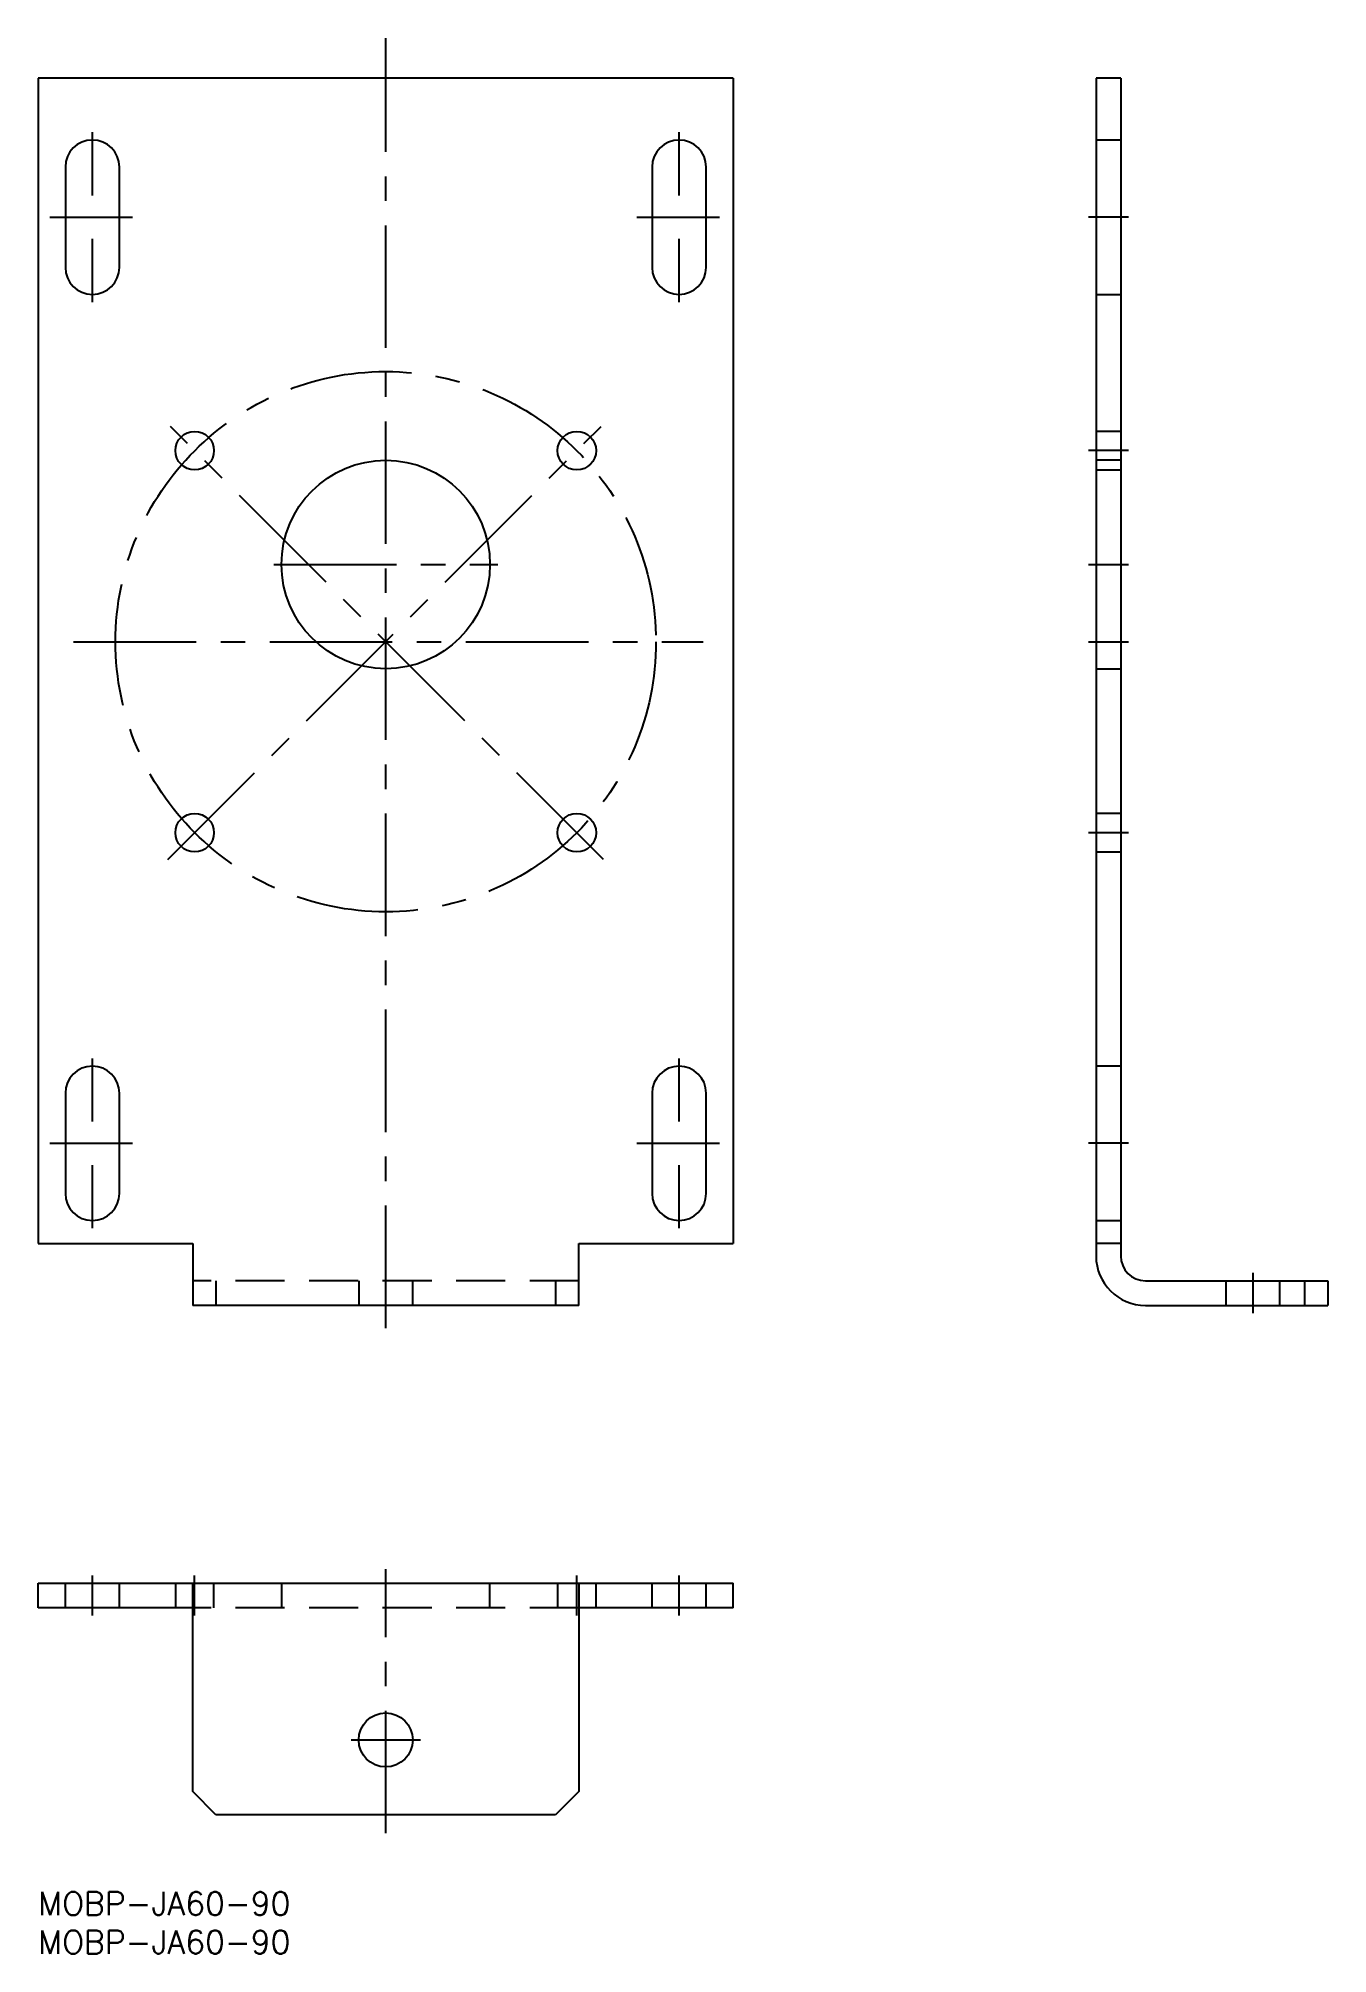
# Model space of a CAD drawing. Extents: x 0 to 167, y -8 to 240.
import ezdxf

# ---------------------------------------------------------------- set-up
doc = ezdxf.new("R2010")
doc.units = 0
doc.header["$LTSCALE"] = 0.5
doc.linetypes.add('CENTER', pattern=[50.8, 31.75, -6.35, 6.35, -6.35])
doc.linetypes.add('DASHED', pattern=[19.05, 12.7, -6.35])
for name, color, linetype in [('MSM_CENTER', 1, 'CENTER'), ('MSM_CONTINUOUS', 7, 'CONTINUOUS'), ('MSM_DASHED', 4, 'DASHED'), ('MSM_PART_NUMBER', 7, 'CONTINUOUS')]:
    doc.layers.add(name, color=color, linetype=linetype)
doc.styles.get("Standard").update_dxf_attribs({"font": 'txt.shx', "height": 3, "bigfont": 'bigfont.shx'})

msp = doc.modelspace()

# ---------------------------------------------------------------- linework, layer by layer
at = {"layer": 'MSM_CENTER'}
for p, q in [((45, 73.06), (45, 240.18)), ((7, 219.82), (7, 228)), ((83, 219.82), (83, 228)), ((1.5, 217), (12.21, 217)), ((77.5, 217), (88.21, 217)), ((141.2, 217), (136, 217)), ((7, 206), (7, 214.18)), ((83, 206), (83, 214.18)), ((16.78, 133.78), (72.9, 189.9)), ((73.22, 133.78), (17.1, 189.9)), ((141.2, 186.75), (136, 186.75)), ((30.5, 172), (59.5, 172)), ((136, 172), (141.2, 172)), ((4.57, 162), (86.12, 162)), ((136, 162), (141.2, 162)), ((141.2, 137.25), (136, 137.25)), ((7, 99.82), (7, 108)), ((83, 99.82), (83, 108)), ((1.5, 97), (12.21, 97)), ((77.5, 97), (88.21, 97)), ((141.2, 97), (136, 97)), ((7, 86), (7, 94.18)), ((83, 86), (83, 94.18)), ((157.3, 80.2), (157.3, 75)), ((7, 35.8), (7, 41)), ((20.25, 35.8), (20.25, 41)), ((45, 7.61), (45, 41.81)), ((69.75, 35.8), (69.75, 41)), ((83, 35.8), (83, 41)), ((40.5, 19.7), (49.5, 19.7))]:
    msp.add_line(p, q, dxfattribs=at)
msp.add_circle((45, 162), 35, dxfattribs=at)
at = {"layer": 'MSM_CONTINUOUS'}
for p, q in [((0, 235), (0, 84)), ((90, 235), (0, 235)), ((90, 235), (90, 84)), ((137, 235), (137, 82.4)), ((140.2, 235), (137, 235)), ((140.2, 235), (140.2, 82.4)), ((3.5, 223.5), (3.5, 210.5)), ((10.5, 210.5), (10.5, 223.5)), ((79.5, 223.5), (79.5, 210.5)), ((86.5, 210.5), (86.5, 223.5)), ((3.5, 103.5), (3.5, 90.5)), ((10.5, 90.5), (10.5, 103.5)), ((79.5, 103.5), (79.5, 90.5)), ((86.5, 90.5), (86.5, 103.5)), ((0, 84), (20, 84)), ((20, 84), (20, 76)), ((70, 76), (70, 84)), ((70, 84), (90, 84)), ((140.2, 84), (137, 84)), ((143.4, 79.2), (167, 79.2)), ((164, 79.2), (164, 76)), ((167, 79.2), (167, 76)), ((70, 76), (20, 76)), ((143.4, 76), (167, 76)), ((0, 40), (90, 40)), ((0, 36.8), (0, 40)), ((20, 13), (20, 40)), ((70, 40), (70, 13)), ((90, 36.8), (90, 40)), ((20, 36.8), (0, 36.8)), ((90, 36.8), (70, 36.8)), ((23, 10), (20, 13)), ((70, 13), (67, 10)), ((67, 10), (23, 10))]:
    msp.add_line(p, q, dxfattribs=at)
for centre, radius in [((20.25, 186.75), 2.5), ((69.75, 186.75), 2.5), ((45, 172), 13.5), ((20.25, 137.25), 2.5), ((69.75, 137.25), 2.5), ((45, 19.7), 3.5)]:
    msp.add_circle(centre, radius, dxfattribs=at)
for centre, radius, start, end in [((7, 223.5), 3.5, 0, 180), ((83, 223.5), 3.5, 0, 180), ((7, 210.5), 3.5, 180, 0), ((83, 210.5), 3.5, 180, 0), ((7, 103.5), 3.5, 0, 180), ((83, 103.5), 3.5, 0, 180), ((7, 90.5), 3.5, 180, 0), ((83, 90.5), 3.5, 180, 0), ((143.4, 82.4), 6.4, 180, 270), ((143.4, 82.4), 3.2, 180, 270)]:
    msp.add_arc(centre, radius, start, end, dxfattribs=at)
at = {"layer": 'MSM_DASHED'}
for p, q in [((140.2, 227), (137, 227)), ((137, 207), (140.2, 207)), ((140.2, 189.25), (137, 189.25)), ((140.2, 185.5), (137, 185.5)), ((137, 184.25), (140.2, 184.25)), ((137, 158.5), (140.2, 158.5)), ((140.2, 139.75), (137, 139.75)), ((137, 134.75), (140.2, 134.75)), ((140.2, 107), (137, 107)), ((137, 87), (140.2, 87)), ((70, 79.2), (20, 79.2)), ((23, 79.2), (23, 76)), ((41.5, 79.2), (41.5, 76)), ((48.5, 76), (48.5, 79.2)), ((67, 79.2), (67, 76)), ((153.8, 79.2), (153.8, 76)), ((160.8, 76), (160.8, 79.2)), ((3.5, 36.8), (3.5, 40)), ((10.5, 36.8), (10.5, 40)), ((17.75, 40), (17.75, 36.8)), ((22.75, 36.8), (22.75, 40)), ((31.5, 40), (31.5, 36.8)), ((58.5, 36.8), (58.5, 40)), ((67.25, 40), (67.25, 36.8)), ((72.25, 36.8), (72.25, 40)), ((79.5, 36.8), (79.5, 40)), ((86.5, 36.8), (86.5, 40)), ((70, 36.8), (20, 36.8))]:
    msp.add_line(p, q, dxfattribs=at)

# ---------------------------------------------------------------- texts
at = {"layer": 'MSM_PART_NUMBER'}
for p in [(0, -3), (0, -8)]:
    msp.add_text('MOBP-JA60-90', height=3, dxfattribs=at).set_placement(p)

doc.saveas('drawing.dxf')
